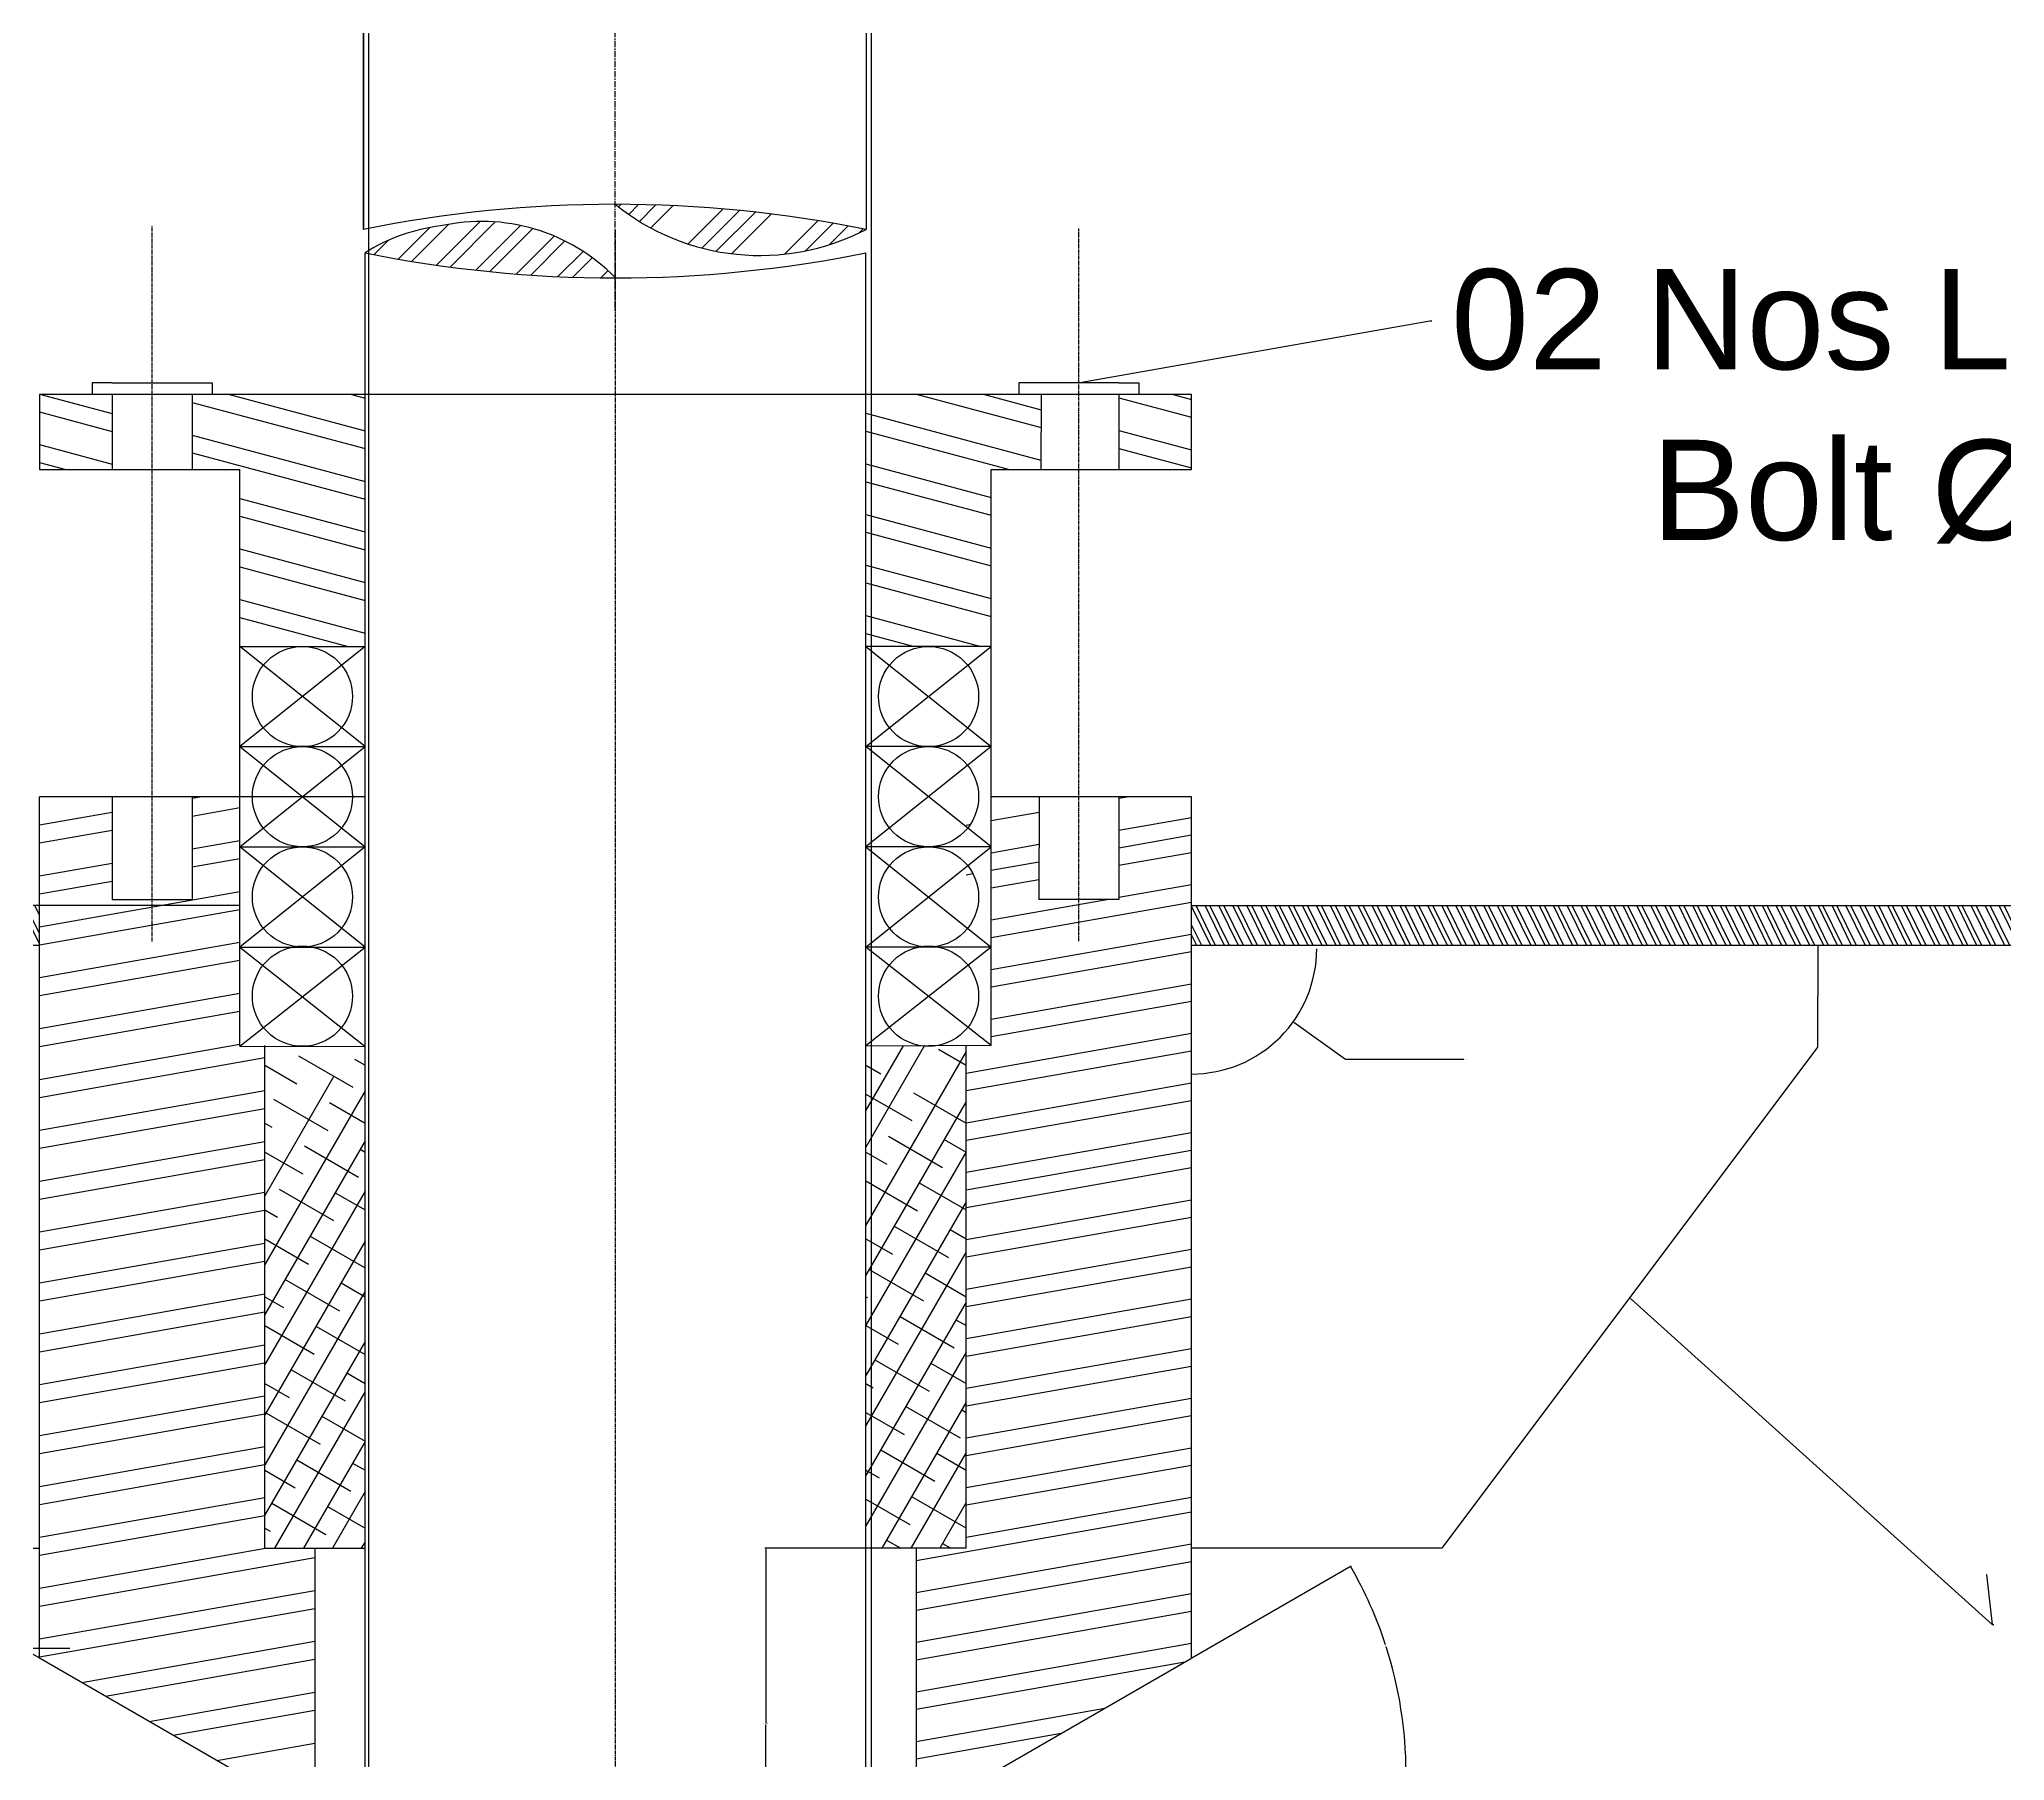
# Model space of a CAD drawing. Header units: millimetres. Extents: x 9612 to 23319, y 1863 to 14354.
# Drawn here: x 22446.5 to 22838.9, y 8748.7 to 9092.3 of the extents above; entities that cross this region are included whole.
import ezdxf

# ---------------------------------------------------------------- set-up
doc = ezdxf.new("R2010")
doc.units = ezdxf.units.MM
doc.header["$MEASUREMENT"] = 0
doc.linetypes.add('CENTER', pattern=[2, 1.25, -0.25, 0.25, -0.25])
doc.linetypes.add('CENTER2', pattern=[1.125, 0.75, -0.125, 0.125, -0.125])
doc.styles.get("Standard").update_dxf_attribs({"font": 'arial.ttf'})
doc.dimstyles.get("Standard").update_dxf_attribs({"dimtxt": 0.18, "dimasz": 0.18, "dimexe": 0.18, "dimexo": 0.0625, "dimgap": 0.09, "dimtad": 0, "dimtih": 1, "dimtoh": 1, "dimdec": 4, "dimzin": 0, "dimdsep": 46, "dimtxsty": 'Standard', "dimcen": 0.09, "dimadec": 0, "dimazin": 0, "dimtfac": 1, "dimtdec": 4, "dimtofl": 0, "dimtmove": 0, "dimatfit": 3, "dimfxl": 1, "dimtolj": 1, "dimtzin": 0, "dimarcsym": 0})

# ---------------------------------------------------------------- blocks, each defined once
blk = doc.blocks.new('*D109')
at = {"color": 0, "linetype": 'Continuous', "lineweight": -2, "transparency": 16777216}
for p, q in [((11566.39, 8056.05), (11534.55, 8074.44)), ((11591.38, 8032.93), (11523.42, 8032.93))]:
    blk.add_line(p, q, dxfattribs=at)
for start, end in [(150.1262, 161.9343), (162.1989, 179.8755)]:
    blk.add_arc((11606.44, 8032.93), 82.84, start, end, dxfattribs=at)
at = {"color": 0, "linetype": 'Continuous', "transparency": 16777216}
for points in [[(11534.59, 8074.2), (11534.64, 8074.17), (11534.7, 8074.35)], [(11523.63, 8033.11), (11523.57, 8033.11), (11523.6, 8032.93)]]:
    blk.add_solid(points, dxfattribs=at)
at = {"layer": 'Defpoints', "color": 0, "linetype": 'Continuous', "transparency": 16777216}
for p in [(11566.44, 8056.02), (11524.86, 8047.31), (11591.44, 8032.93), (11606.44, 8032.93), (11606.44, 8032.93)]:
    blk.add_point(p, dxfattribs=at)
at = {"color": 0, "linetype": 'Continuous', "transparency": 16777216, "insert": (11527.63, 8058.43), "char_height": 0.18, "attachment_point": 5}
blk.add_mtext('\\A1;30°', dxfattribs=at)
blk = doc.blocks.new('*D110')
at = {"color": 0, "linetype": 'Continuous', "lineweight": -2, "transparency": 16777216}
for p, q in [((11796.5, 8056.05), (11828.34, 8074.44)), ((11771.51, 8032.93), (11839.47, 8032.93))]:
    blk.add_line(p, q, dxfattribs=at)
for start, end in [(18.0657, 29.8738), (0.1245, 17.8011)]:
    blk.add_arc((11756.44, 8032.93), 82.84, start, end, dxfattribs=at)
at = {"color": 0, "linetype": 'Continuous', "transparency": 16777216}
for points in [[(11828.25, 8074.17), (11828.3, 8074.2), (11828.19, 8074.35)], [(11839.31, 8033.11), (11839.25, 8033.11), (11839.29, 8032.93)]]:
    blk.add_solid(points, dxfattribs=at)
at = {"layer": 'Defpoints', "color": 0, "linetype": 'Continuous', "transparency": 16777216}
for p in [(11796.44, 8056.02), (11838.03, 8047.31), (11756.44, 8032.93), (11756.45, 8032.93), (11771.44, 8032.93)]:
    blk.add_point(p, dxfattribs=at)
at = {"color": 0, "linetype": 'Continuous', "transparency": 16777216, "insert": (11835.26, 8058.43), "char_height": 0.18, "attachment_point": 5}
blk.add_mtext('\\A1;30°', dxfattribs=at)
blk = doc.blocks.new('*D101')
at = {"color": 0, "lineweight": -2, "transparency": 16777216}
for p, q in [((11741.38, 8077.93), (11711.26, 8077.93)), ((11711.44, 8077.75), (11711.44, 8043.11)), ((11711.44, 8008.11), (11711.44, 8042.75)), ((11741.38, 8007.93), (11711.26, 8007.93))]:
    blk.add_line(p, q, dxfattribs=at)
at = {"color": 0, "transparency": 16777216}
for points in [[(11711.41, 8077.75), (11711.47, 8077.75), (11711.44, 8077.93)], [(11711.41, 8008.11), (11711.47, 8008.11), (11711.44, 8007.93)]]:
    blk.add_solid(points, dxfattribs=at)
at = {"layer": 'Defpoints', "color": 0, "transparency": 16777216}
for p in [(11741.44, 8077.93), (11711.44, 8007.93), (11741.44, 8007.93)]:
    blk.add_point(p, dxfattribs=at)
at = {"color": 0, "transparency": 16777216, "insert": (11711.44, 8042.93), "char_height": 0.18, "attachment_point": 5}
blk.add_mtext('\\A1;70.0000', dxfattribs=at)
blk = doc.blocks.new('*D105')
at = {"color": 0, "lineweight": -2, "transparency": 16777216}
for p, q in [((11796.35, 8197.58), (11796.53, 8197.58)), ((11796.44, 8197.49), (11796.44, 8197.67)), ((11827.17, 8175.51), (11816.9, 8182.89)), ((11850.79, 8175.51), (11827.17, 8175.51))]:
    blk.add_line(p, q, dxfattribs=at)
at = {"color": 0, "transparency": 16777216}
blk.add_solid([(11816.91, 8182.92), (11816.88, 8182.87), (11816.75, 8183)], dxfattribs=at)
at = {"layer": 'Defpoints', "color": 0, "transparency": 16777216}
for p in [(11796.44, 8197.58), (11816.75, 8183)]:
    blk.add_point(p, dxfattribs=at)
at = {"color": 0, "transparency": 16777216, "insert": (11851.41, 8175.51), "char_height": 0.18, "attachment_point": 5}
blk.add_mtext('\\A1;R25.0000', dxfattribs=at)
blk = doc.blocks.new('*D107')
at = {"color": 0, "lineweight": -2, "transparency": 16777216}
for p, q in [((11572.51, 8057.93), (11498.09, 8057.93)), ((11498.27, 8057.75), (11498.27, 8045.61)), ((11498.27, 8033.11), (11498.27, 8045.25)), ((11572.51, 8032.93), (11498.09, 8032.93))]:
    blk.add_line(p, q, dxfattribs=at)
at = {"color": 0, "transparency": 16777216}
for points in [[(11498.24, 8057.75), (11498.3, 8057.75), (11498.27, 8057.93)], [(11498.24, 8033.11), (11498.3, 8033.11), (11498.27, 8032.93)]]:
    blk.add_solid(points, dxfattribs=at)
at = {"layer": 'Defpoints', "color": 0, "transparency": 16777216}
for p in [(11498.27, 8057.93), (11572.57, 8057.93), (11572.57, 8032.93)]:
    blk.add_point(p, dxfattribs=at)
at = {"color": 0, "transparency": 16777216, "insert": (11498.27, 8045.43), "char_height": 0.18, "attachment_point": 5}
blk.add_mtext('\\A1;25.0000', dxfattribs=at)
blk = doc.blocks.new('ijkkkkkkkkk')
at = {"linetype": 'Continuous'}
h = blk.add_hatch(dxfattribs=at)
h.set_pattern_fill('ANSI34', color=256, scale=24.083545)
h.set_pattern_definition([(44.98855, (-8721.785, -2572.492), (-10.64352, 10.639266), []), (44.98855, (-8718.237, -2572.492), (-10.64352, 10.639266), []), (44.98855, (-8714.689, -2572.492), (-10.64352, 10.639266), []), (44.98855, (-8711.141, -2572.492), (-10.64352, 10.639266), [])])
edge = h.paths.add_edge_path()
edge.add_ellipse((1205.94232, 141.63868), major_axis=(253.37887, 0), ratio=0.9996004, start_angle=78.5788137, end_angle=89.9797515)
edge.add_ellipse((1234.90316, 430.61566), major_axis=(45.92403, 0), ratio=0.9996004, start_angle=231.0475508, end_angle=297.5110144)
h = blk.add_hatch()
h.set_pattern_fill('STEEL', color=256, scale=60, angle=180)
h.set_pattern_definition([(225, (16446.093, 4593.867), (4.4194174, -4.4194174), []), (225, (16446.093, 4590.742), (4.4194174, -4.4194174), [])])
edge = h.paths.add_edge_path()
edge.add_ellipse((1179.35963, 354.15906), major_axis=(26.40408, 26.40408), ratio=1, start_angle=359.2665083, end_angle=417.694605, ccw=False)
edge.add_ellipse((1206.09956, 632.72296), major_axis=(-178.54446, 178.54446), ratio=1, start_angle=123.5788137, end_angle=135, ccw=False)
edge.add_ellipse((1175.32141, 355.08539), major_axis=(25.27601, 25.27601), ratio=1, start_angle=411.6954173, end_angle=437.5298792, ccw=False)
h = blk.add_hatch()
h.set_pattern_fill('STEEL', color=256, scale=93.6, angle=120)
h.set_pattern_definition([(165, (-1428.017, 1135.7), (-2.523486, -9.417777), []), (165, (-1432.239, 1133.262), (-2.523486, -9.417777), [])])
h.paths.add_polyline_path([(1156.09956, 356.95932), (1121.59956, 356.95932), (1121.59956, 341.95932), (1131.09445, 341.95932), (1131.09445, 306.67291), (1156.09956, 306.67291)])
h.paths.add_polyline_path([(1105.59956, 356.95932), (1091.09956, 356.95932), (1091.09956, 341.95932), (1105.59956, 341.95932)])
h.paths.add_polyline_path([(1281.10466, 341.95932), (1291.02514, 341.95932), (1291.09956, 356.95932), (1256.09956, 356.95932), (1256.09956, 306.67291), (1281.10466, 306.67291)])
h.paths.add_polyline_path([(1321.09956, 356.95932), (1306.59956, 356.95932), (1306.59956, 341.95932), (1321.09956, 341.95932)])
h = blk.add_hatch(dxfattribs=at)
h.set_pattern_fill('STEEL', color=256, scale=24, angle=71)
h.set_pattern_definition([(116, (-1428.017, 1113.9952), (-2.2469851, -1.0959279), []), (116, (-1429.199, 1114.402), (-2.2469851, -1.0959279), [])])
h.paths.add_polyline_path([(1321.09956, 246.96833), (1446.09956, 246.96833), (1446.09956, 254.96833), (1321.09956, 254.96833)])
h.paths.add_polyline_path([(1446.09956, 246.96833), (1504.17029, 246.96833), (1496.38518, 254.96833), (1446.09956, 254.96833)])
h.paths.add_polyline_path([(966.09956, 246.96833), (1091.09956, 246.96833), (1091.09956, 254.96833), (966.09956, 254.96833)])
h.paths.add_polyline_path([(908.02882, 246.96833), (966.09956, 246.96833), (966.09956, 254.96833), (915.81393, 254.96833)])
at = {"linetype": 'CENTER'}
blk.add_line((1205.94232, 793.51735), (1205.94232, 373.56985), dxfattribs=at)
for p, q in [((1156.88182, -1041.89229), (1156.88182, 739.71136)), ((1257.22988, -1041.89229), (1257.22988, 739.71136)), ((1105.59956, 359.30603), (1101.59956, 359.30603)), ((1101.59956, 359.30603), (1101.59956, 356.95932)), ((1105.59956, 359.30603), (1121.59956, 359.30603)), ((1121.59956, 359.30603), (1125.59956, 359.30603)), ((1125.59956, 359.30603), (1125.59956, 356.95932)), ((1290.59956, 359.30603), (1286.59956, 359.30603)), ((1286.59956, 359.30603), (1286.59956, 356.95932)), ((1306.59956, 359.30603), (1290.59956, 359.30603)), ((1306.59956, 359.30603), (1310.59956, 359.30603)), ((1310.59956, 359.30603), (1310.59956, 356.95932)), ((1321.09956, 356.95932), (1091.09956, 356.95932)), ((1105.59956, 356.95932), (1105.59956, 341.95932)), ((1121.59956, 356.95932), (1121.59956, 341.95932)), ((1291.09956, 356.95932), (1291.02514, 341.95932)), ((1306.59956, 356.95932), (1306.59956, 341.95932)), ((1091.09956, 341.95932), (1131.09445, 341.95932)), ((1131.09445, 306.67291), (1131.09445, 341.95932)), ((1281.10466, 341.95932), (1321.09956, 341.95932)), ((1281.10466, 306.67291), (1281.10466, 341.95932)), ((1131.09445, 306.67291), (1156.09956, 306.67291)), ((1156.09956, 306.67291), (1131.09445, 286.67291)), ((1156.09956, 286.67291), (1131.09445, 306.67291)), ((1131.09445, 226.91905), (1131.09445, 306.67291)), ((1256.09956, 226.67291), (1256.09956, 306.67291)), ((1256.09956, 306.67291), (1281.10466, 286.67291)), ((1256.09956, 286.67291), (1281.10466, 306.67291)), ((1281.10466, 306.67291), (1256.09956, 306.67291)), ((1281.10466, 227.05154), (1281.10466, 306.67291)), ((1131.09445, 286.67291), (1156.09956, 286.67291)), ((1131.09445, 286.67291), (1156.09956, 266.67291)), ((1131.09445, 266.67291), (1156.09956, 286.67291)), ((1281.10466, 286.67291), (1256.09956, 286.67291)), ((1281.10466, 286.67291), (1256.09956, 266.67291)), ((1281.10466, 266.67291), (1256.09956, 286.67291)), ((1105.59956, 276.67291), (1105.59956, 256.17291)), ((1121.59956, 276.67291), (1121.59956, 256.17291)), ((1290.70126, 276.67291), (1290.59956, 256.17291)), ((1306.59956, 276.67291), (1306.59956, 256.17291)), ((1131.09445, 266.67291), (1156.09956, 266.67291)), ((1156.09956, 266.67291), (1131.09445, 246.67291)), ((1156.09956, 246.67291), (1131.09445, 266.67291)), ((1281.10466, 266.67291), (1256.09956, 266.67291)), ((1256.09956, 266.67291), (1281.10466, 246.67291)), ((1256.09956, 246.67291), (1281.10466, 266.67291)), ((1105.59956, 256.17291), (1121.59956, 256.17291)), ((1306.59956, 256.17291), (1290.59956, 256.17291)), ((1131.09445, 246.67291), (1156.09956, 246.67291)), ((1131.09445, 246.67291), (1156.09895, 226.80541)), ((1131.09445, 226.91905), (1156.09956, 246.67291)), ((1281.10466, 246.67291), (1256.09956, 246.67291)), ((1281.10466, 246.67291), (1256.09956, 226.9379)), ((1281.10466, 227.05154), (1256.09956, 246.67291)), ((1131.09445, 226.91905), (1156.09956, 226.8054)), ((1256.09956, 226.9379), (1281.09956, 227.05555)), ((1256.09956, 126.67291), (1256.09956, 226.67291))]:
    blk.add_line(p, q)
at = {"linetype": 'Continuous'}
for p, q in [((1155.76829, 464.45826), (1155.76829, 389.9009)), ((1155.76829, 389.9009), (1155.76829, 464.45826)), ((1256.11635, 464.45826), (1256.11635, 389.9009)), ((1156.09956, -44.60671), (1156.09956, 385.22296)), ((1256.09956, -44.60671), (1256.09956, 385.22296)), ((1151.09956, 356.95932), (1091.09956, 356.95932)), ((1091.09956, 356.95932), (1091.09956, 341.95932)), ((1321.09956, 356.95932), (1261.09956, 356.95932)), ((1321.09956, 341.95932), (1321.09956, 356.95932)), ((1156.09956, 276.67291), (1091.09956, 276.67291)), ((1091.09956, 104.76533), (1091.09956, 276.67291)), ((1121.59956, 276.41031), (1123.08886, 276.67291)), ((1321.09956, 276.67291), (1281.09956, 276.67291)), ((1306.59956, 276.39373), (1308.1829, 276.67291)), ((1321.09956, 104.76533), (1321.09956, 276.67291)), ((1091.09956, 271.03233), (1105.59956, 273.58908)), ((1121.59956, 272.82023), (1131.09445, 274.49444)), ((1276.09956, 271.01575), (1276.94888, 271.16551)), ((1281.10466, 271.89829), (1290.68595, 273.58773)), ((1306.59956, 269.99364), (1321.09956, 272.55038)), ((1091.09956, 267.44226), (1105.59956, 269.999)), ((1121.59956, 266.25604), (1131.09445, 267.93025)), ((1281.10466, 265.4982), (1290.65417, 267.18204)), ((1306.59956, 266.49332), (1321.09956, 269.05006)), ((1306.59956, 266.49332), (1321.09956, 269.05006)), ((1091.09956, 260.87807), (1105.59956, 263.43481)), ((1121.59956, 262.66597), (1131.09445, 264.34017)), ((1281.10466, 261.99788), (1290.63679, 263.67865)), ((1281.10466, 261.99788), (1290.63679, 263.67865)), ((1306.59956, 262.99299), (1321.09956, 265.54973)), ((1091.09956, 257.28799), (1105.59956, 259.84473)), ((1276.09956, 261.11534), (1277.44003, 261.3517)), ((1281.10466, 258.49755), (1290.61941, 260.17526)), ((1306.59956, 256.59291), (1321.09956, 259.14965)), ((1091.09956, 250.7238), (1131.09445, 257.77598)), ((1281.10466, 252.09747), (1304.21765, 256.17291)), ((1281.10466, 248.59715), (1321.09956, 255.64932)), ((1131.09445, 254.96833), (915.81393, 254.96833)), ((1091.09956, 247.13373), (1131.09445, 254.18591)), ((1321.09956, 254.96833), (1496.38518, 254.96833)), ((1091.09956, 240.56954), (1131.09445, 247.62172)), ((1281.10466, 242.19706), (1321.09956, 249.24924)), ((1091.09956, 246.96833), (908.02882, 246.96833)), ((1091.09956, 236.97946), (1131.09445, 244.03164)), ((1281.10466, 238.69674), (1321.09956, 245.74891)), ((1504.17029, 246.96833), (1321.09956, 246.96833)), ((1446.14649, 246.96833), (1446.09956, 226.67291)), ((1091.09956, 230.41527), (1131.09445, 237.46745)), ((1281.10466, 232.29665), (1321.09956, 239.34883)), ((1281.10466, 228.79633), (1321.09956, 235.84851)), ((1091.09956, 226.82519), (1131.09445, 233.87737)), ((1276.09956, 221.51371), (1321.09956, 229.44842)), ((1091.09956, 220.261), (1131.09445, 227.31318)), ((1091.09956, 216.67093), (1136.09956, 224.60564)), ((1136.09956, 126.67291), (1136.09956, 227.02879)), ((1142.8192, 224.96719), (1153.64452, 218.71719)), ((1153.97946, 224.29732), (1156.09956, 223.07328)), ((1267.79424, 226.99293), (1256.09956, 206.73715)), ((1263.52773, 226.97285), (1256.09956, 214.10687)), ((1276.09956, 225.81554), (1256.09956, 191.17452)), ((1270.582, 226.25884), (1276.09956, 223.07328)), ((1276.09956, 126.67291), (1276.09655, 227.032)), ((1276.09956, 218.01338), (1321.09956, 225.9481)), ((1446.09956, 226.67291), (1371.09956, 126.67291)), ((1136.09956, 223.07328), (1142.48427, 219.38707)), ((1149.87204, 220.89524), (1136.09956, 197.0406)), ((1256.09956, 223.07328), (1259.08681, 221.34859)), ((1091.09956, 210.10674), (1136.09956, 218.04145)), ((1156.09956, 217.96944), (1136.09956, 183.32842)), ((1137.8192, 216.30694), (1148.64452, 210.05694)), ((1256.09956, 217.29978), (1265.24706, 212.01846)), ((1276.09956, 215.81554), (1256.09956, 181.17452)), ((1265.582, 217.59859), (1276.09956, 211.52628)), ((1276.09956, 211.6133), (1321.09956, 219.54801)), ((1276.09956, 208.11297), (1321.09956, 216.04769)), ((1091.09956, 206.51666), (1136.09956, 214.45138)), ((1148.97946, 215.63707), (1156.09956, 211.52628)), ((1136.09956, 211.52628), (1137.48427, 210.72681)), ((1156.09956, 207.96944), (1136.09956, 173.32842)), ((1260.582, 208.93834), (1271.40731, 202.68834)), ((1271.74225, 208.26846), (1276.09956, 205.75277)), ((1276.09956, 201.71289), (1321.09956, 209.6476)), ((1091.09956, 199.95247), (1136.09956, 207.88719)), ((1091.09956, 196.3624), (1136.09956, 204.29711)), ((1136.09956, 205.75277), (1143.64452, 201.39669)), ((1143.97946, 206.97681), (1154.80477, 200.72681)), ((1155.13971, 206.30694), (1156.09956, 205.75277)), ((1276.09956, 205.81554), (1256.09956, 171.17452)), ((1256.09956, 205.75277), (1260.24706, 203.35821)), ((1276.09956, 198.21256), (1321.09956, 206.14728)), ((1276.09956, 198.21256), (1321.09956, 206.14728)), ((1276.09956, 194.71224), (1321.09956, 202.64695)), ((1091.09956, 189.79821), (1136.09956, 197.73292)), ((1156.09956, 197.96944), (1136.09956, 163.32842)), ((1138.97946, 198.31656), (1149.80477, 192.06656)), ((1150.13971, 197.64669), (1156.09956, 194.20577)), ((1256.09956, 199.97927), (1266.40731, 194.02808)), ((1266.74225, 199.60821), (1276.09956, 194.20577)), ((1276.09956, 188.31215), (1321.09956, 196.24687)), ((1091.09956, 186.20813), (1136.09956, 194.14284)), ((1136.09956, 194.20577), (1138.64452, 192.73643)), ((1276.09956, 195.81554), (1256.09956, 161.17452)), ((1276.09956, 184.81183), (1321.09956, 192.74654)), ((1136.09956, 188.43226), (1144.80477, 183.4063)), ((1145.13971, 188.98643), (1155.96503, 182.73643)), ((1256.09956, 188.43226), (1261.40731, 185.36783)), ((1261.74225, 190.94796), (1272.56757, 184.69796)), ((1272.9025, 190.27808), (1276.09956, 188.43226)), ((1091.09956, 179.64394), (1136.09956, 187.57865)), ((1156.09956, 187.96944), (1136.09956, 153.32842)), ((1276.09956, 185.81554), (1256.09956, 151.17452)), ((1276.09956, 178.41174), (1321.09956, 186.34646)), ((1091.09956, 176.05386), (1136.09956, 183.98858)), ((1256.74225, 182.2877), (1267.56757, 176.0377)), ((1267.9025, 181.61783), (1276.09956, 176.88526)), ((1276.09956, 174.91142), (1321.09956, 182.84613)), ((1091.09956, 169.48967), (1136.09956, 177.42439)), ((1156.09956, 177.96944), (1136.09956, 143.32842)), ((1136.09956, 176.88526), (1139.80477, 174.74605)), ((1140.13971, 180.32618), (1150.96503, 174.07618)), ((1151.29996, 179.6563), (1156.09956, 176.88526)), ((1256.09956, 176.88526), (1256.40731, 176.70757)), ((1091.09956, 165.8996), (1136.09956, 173.83431)), ((1276.09956, 175.81554), (1256.09956, 141.17452)), ((1262.9025, 172.95757), (1273.72782, 166.70757)), ((1276.09956, 168.51133), (1321.09956, 176.44605)), ((1276.09956, 165.01101), (1321.09956, 172.94573)), ((1136.09956, 171.11176), (1145.96503, 165.41592)), ((1146.29996, 170.99605), (1156.09956, 165.33825)), ((1256.09956, 171.11176), (1262.56757, 167.37745)), ((1274.06276, 172.2877), (1276.09956, 171.11176)), ((1091.09956, 159.33541), (1136.09956, 167.27012)), ((1156.09956, 167.96944), (1136.09956, 133.32842)), ((1276.09956, 165.81554), (1256.09956, 131.17452)), ((1276.09956, 158.61092), (1321.09956, 166.54564)), ((1091.09956, 155.74533), (1136.09956, 163.68005)), ((1141.29996, 162.3358), (1152.12528, 156.0858)), ((1152.46022, 161.66592), (1156.09956, 159.56475)), ((1257.9025, 164.29732), (1268.72782, 158.04732)), ((1269.06276, 163.62745), (1276.09956, 159.56475)), ((1276.09956, 155.1106), (1321.09956, 163.04532)), ((1091.09956, 149.18114), (1136.09956, 157.11585)), ((1136.09956, 159.56475), (1140.96503, 156.75567)), ((1156.09956, 157.96944), (1138.0305, 126.67291)), ((1256.09956, 159.56475), (1257.56757, 158.71719)), ((1091.09956, 145.59107), (1136.09956, 153.52578)), ((1136.29996, 153.67554), (1147.12528, 147.42554)), ((1256.09956, 153.79125), (1263.72782, 149.38707)), ((1276.09956, 155.81554), (1259.27405, 126.67291)), ((1264.06276, 154.96719), (1274.88808, 148.71719)), ((1275.22301, 154.29732), (1276.09956, 153.79125)), ((1276.09956, 148.71052), (1321.09956, 156.64523)), ((1276.09956, 145.21019), (1321.09956, 153.14491)), ((1147.46022, 153.00567), (1156.09956, 148.01775)), ((1091.09956, 139.02687), (1136.09956, 146.96159)), ((1156.09956, 147.96944), (1143.804, 126.67291)), ((1259.06276, 146.30694), (1269.88808, 140.05694)), ((1276.09956, 145.81554), (1265.04756, 126.67291)), ((1270.22301, 145.63707), (1276.09956, 142.24424)), ((1276.09956, 138.81011), (1321.09956, 146.74482)), ((1091.09956, 135.4368), (1136.09956, 143.37151)), ((1136.09956, 142.24424), (1142.12528, 138.76529)), ((1142.46022, 144.34542), (1153.28554, 138.09542)), ((1153.62047, 143.67554), (1156.09956, 142.24424)), ((1256.09956, 142.24424), (1258.72782, 140.72681)), ((1276.09956, 135.30978), (1321.09956, 143.2445)), ((1156.09956, 137.96944), (1149.5775, 126.67291)), ((1091.09956, 128.87261), (1136.09956, 136.80732)), ((1137.46022, 135.68516), (1148.28554, 129.43516)), ((1148.62047, 135.01529), (1156.09956, 130.69724)), ((1256.09956, 136.47074), (1264.88808, 131.39669)), ((1265.22301, 136.97681), (1276.04833, 130.72681)), ((1266.09956, 124.23609), (1321.09956, 133.93407)), ((1276.09956, 135.81554), (1270.82106, 126.67291)), ((1276.09956, 128.9097), (1321.09956, 136.84441)), ((1091.09956, 125.28253), (1136.09956, 133.21725)), ((1136.09956, 130.69724), (1137.12528, 130.10503)), ((1041.09956, 126.67291), (1091.09956, 126.67291)), ((1091.09956, 118.71834), (1136.21216, 126.67291)), ((1136.09956, 126.67291), (1156.09956, 126.67291)), ((1146.09956, 126.67291), (1146.09956, 56.67291)), ((1156.09956, 127.96944), (1155.351, 126.67291)), ((1276.09956, 126.67291), (1256.09956, 126.67291)), ((1260.22301, 128.31656), (1263.06989, 126.67291)), ((1266.09956, 117.836), (1321.09956, 127.53398)), ((1266.09956, 126.67291), (1266.09956, 56.67291)), ((1271.38327, 127.64669), (1273.06989, 126.67291)), ((1371.09956, 126.67291), (1321.09956, 126.67291)), ((1091.09956, 115.12827), (1146.09956, 124.82625)), ((1266.09956, 114.33568), (1321.09956, 124.03366)), ((1091.09956, 108.56408), (1146.09956, 118.26206)), ((1091.09956, 104.974), (1146.09956, 114.67199)), ((1266.09956, 107.93559), (1321.09956, 117.63357)), ((1266.09956, 104.43527), (1321.09956, 114.13325)), ((1099.53269, 99.8968), (1146.09956, 108.10779)), ((1099.53269, 99.8968), (1146.09956, 108.10779)), ((1266.09956, 98.03518), (1321.09956, 107.73316)), ((1131.09956, 81.67291), (1091.09956, 104.76533)), ((1104.29635, 97.14669), (1146.09956, 104.51772)), ((1104.29635, 97.14669), (1146.09956, 104.51772)), ((1266.09956, 94.53486), (1319.77159, 103.99868)), ((1281.09956, 81.67291), (1321.09956, 104.76533)), ((1113.00636, 92.1183), (1146.09956, 97.95353)), ((1113.00636, 92.1183), (1146.09956, 97.95353)), ((1117.77002, 89.36819), (1146.09956, 94.36345)), ((1117.77002, 89.36819), (1146.09956, 94.36345)), ((1266.09956, 88.13477), (1303.81062, 94.78425)), ((1126.48003, 84.33981), (1146.09956, 87.79926)), ((1126.48003, 84.33981), (1146.09956, 87.79926)), ((1266.09956, 84.63445), (1295.08128, 89.74471))]:
    blk.add_line(p, q, dxfattribs=at)
at = {"linetype": 'CENTER2'}
for p, q in [((1113.59956, 247.78823), (1113.59956, 390.65479)), ((1206.09956, -299.23521), (1206.09956, 389.7602)), ((1298.59956, 247.81893), (1298.59956, 390.05275))]:
    blk.add_line(p, q, dxfattribs=at)
at = {"linetype": 'ByBlock', "lineweight": -2}
for p, q in [((1298.77682, 359.33728), (1368.71276, 371.66539)), ((1368.71276, 371.66539), (1369.07276, 371.66539)), ((1408.73325, 176.55239), (1480.91981, 111.47604)), ((1479.82286, 121.46764), (1480.91981, 111.47604)), ((1480.91981, 111.47604), (1481.27981, 111.47604))]:
    blk.add_line(p, q, dxfattribs=at)
at = {"linetype": 'Continuous'}
for centre, major_axis, start_param, end_param in [((1205.94232, 141.63868), (253.37887, 0), 1.371459022, 1.770133632), ((1234.90316, 430.61566), (45.92403, 0), 4.030030634, 5.192546762)]:
    blk.add_ellipse(centre, major_axis=major_axis, ratio=0.9996004, start_param=start_param, end_param=end_param, dxfattribs=at)
for centre, major_axis, start_param, end_param in [((1179.35963, 354.15906), (-26.40408, 26.40408), 4.699587135, 5.719349798), ((1175.32141, 355.08539), (25.27601, 25.27601), 0.90225524, 1.35315166), ((1206.09956, 632.72296), (178.54446, 178.54446), 3.727653512, 4.126328122), ((1143.597, 296.67291), (7.07107, 7.07107), 5.497787144, 11.780972451), ((1268.60211, 296.67291), (7.07107, 7.07107), 5.497787144, 11.780972451), ((1143.597, 276.67291), (-7.07107, 7.07107), 3.926990817, 10.210176124), ((1268.60211, 276.67291), (-7.07107, 7.07107), 3.926990817, 10.210176124), ((1143.597, 256.67291), (-7.07107, 7.07107), 3.926990817, 10.210176124), ((1268.60211, 256.67291), (-7.07107, 7.07107), 3.926990817, 10.210176124), ((1143.597, 236.86223), (7.07107, 7.07107), 5.497787144, 11.780972451), ((1268.60211, 236.86223), (7.07107, 7.07107), 5.497787144, 11.780972451), ((1321.09956, 246.32617), (17.67767, 17.67767), 3.926990817, 5.497787144)]:
    blk.add_ellipse(centre, major_axis=major_axis, ratio=1, start_param=start_param, end_param=end_param)
for points in [[(1298.78203, 359.30773), (1298.59956, 359.30603), (1298.77161, 359.36682)], [(1090.91712, 356.95496), (1091.09956, 356.95932), (1090.9284, 356.89603)], [(1090.91712, 356.95496), (1091.09956, 356.95932), (1090.9284, 356.89603)], [(1408.71316, 176.53011), (1408.59956, 176.67291), (1408.75334, 176.57467)], [(1479.79304, 121.46437), (1479.80321, 121.64657), (1479.85268, 121.47092)]]:
    blk.add_solid(points)
for s, p in [('02 Nos Lock', (1372.91314, 361.98599)), ('Bolt Ø 16', (1412.96771, 327.91596))]:
    blk.add_text(s, height=20).set_placement(p)
dim = blk.add_radius_dim(center=(1321.09956, 246.32617), mpoint=(1341.40566, 231.74323), dimstyle='Standard')
dim.commit()
dim.dimension.update_dxf_attribs({"geometry": '*D105', "text_midpoint": (1376.06583, 224.25992), "dimtype": 132, "insert": (-10475.34511, -7951.25402)})
for base, p1, p2, picture, middle in [((1236.09158, 56.67291), (1266.09956, 126.67291), (1266.09956, 56.67291), '*D101', (1236.09158, 91.67291)), ((1022.9258, 106.67291), (1097.22545, 81.67291), (1097.22545, 106.67291), '*D107', (1022.9258, 94.17291))]:
    dim = blk.add_linear_dim(base=base, p1=p1, p2=p2, angle=270, dimstyle='Standard')
    dim.commit()
    dim.dimension.update_dxf_attribs({"geometry": picture, "text_midpoint": middle, "insert": (-10475.34511, -7951.25402)})
for base, line1, line2, picture, middle in [((1049.51742, 96.05721), ((1131.09445, 81.67291), (1116.09956, 81.67291)), ((1131.09956, 81.67291), (1091.09956, 104.76533)), '*D109', (1052.28379, 107.18034)), ((1362.68169, 96.05721), ((1281.10466, 81.67291), (1296.09956, 81.67291)), ((1281.09956, 81.67291), (1321.09956, 104.76533)), '*D110', (1359.91532, 107.18034))]:
    dim = blk.add_angular_dim_2l(base=base, line1=line1, line2=line2, dimstyle='Standard', dxfattribs=at)
    dim.commit()
    dim.dimension.update_dxf_attribs({"geometry": picture, "text_midpoint": middle, "dimtype": 130, "insert": (-10475.34511, -7951.25402)})
blk = doc.blocks.new('ertyu')
blk.add_blockref('ijkkkkkkkkk', (1062.05, 1954.63))

msp = doc.modelspace()

# ---------------------------------------------------------------- block references
msp.add_blockref('ertyu', (20293.37592, 6709.80574))

doc.saveas('drawing.dxf')
